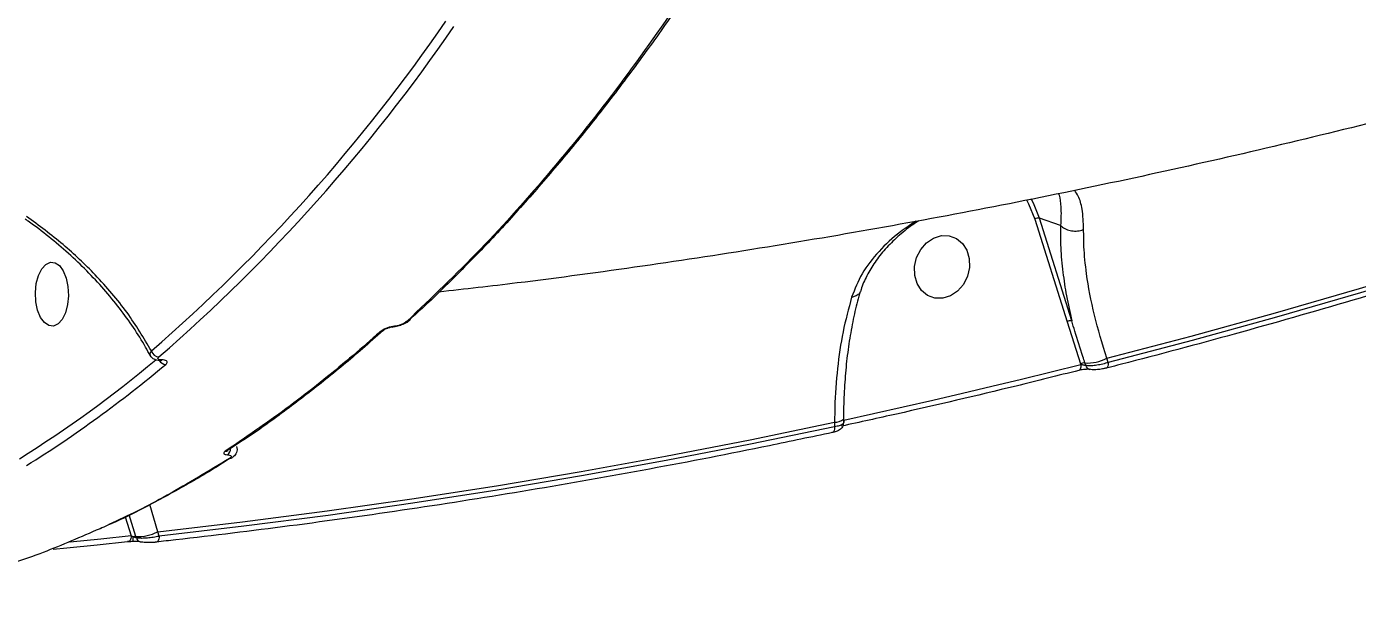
# Model space of a CAD drawing. Header units: millimetres. Extents: x -5517 to 6387, y -5295 to 6147.
# Drawn here: x 2621.5 to 2808.2, y 1077.3 to 1159 of the extents above; entities that cross this region are included whole.
import ezdxf

# ---------------------------------------------------------------- set-up
doc = ezdxf.new("R2010")
doc.units = ezdxf.units.MM
for name, color, linetype in [('DIKOM_ОБЪЕКТ', 7, 'Continuous'), ('DIKOM_РАЗМЕР_ЗОНА', 7, 'Continuous'), ('DIKOM_РАЗМЕР_ОБЪЕКТА', 7, 'Continuous')]:
    doc.layers.add(name, color=color, linetype=linetype)
doc.styles.add('style1', font='arial.ttf', dxfattribs={"width": 0.8})
doc.dimstyles.new('1-50', dxfattribs={"dimtxt": 300, "dimasz": 200, "dimexe": 100, "dimexo": 0, "dimgap": 100, "dimtad": 1, "dimtxsty": 'style1', "dimcen": 200, "dimclrd": 7, "dimclre": 7, "dimclrt": 7, "dimadec": 1, "dimazin": 2, "dimtfac": 1, "dimtmove": 0, "dimatfit": 2, "dimfxl": 0, "dimlwd": 25, "dimlwe": 18, "dimarcsym": 0})

# ---------------------------------------------------------------- blocks, each defined once
blk = doc.blocks.new('*D0')
at = {"layer": 'Defpoints', "color": 0, "transparency": 16777216}
for p in [(3079.07, 4135.26), (-4405.35, -2652.69), (-1397.56, -2652.69)]:
    blk.add_point(p, dxfattribs=at)
at = {"layer": 'DIKOM_РАЗМЕР_ОБЪЕКТА', "color": 7, "lineweight": 18, "transparency": 16777216}
for p, q in [((3079.07, 4135.26), (-4505.35, 4135.26)), ((-1397.56, -2652.69), (-4505.35, -2652.69))]:
    blk.add_line(p, q, dxfattribs=at)
at = {"layer": 'DIKOM_РАЗМЕР_ОБЪЕКТА', "color": 7, "lineweight": 25, "transparency": 16777216}
blk.add_line((-4405.35, 3935.26), (-4405.35, -2452.69), dxfattribs=at)
at = {"layer": 'DIKOM_РАЗМЕР_ОБЪЕКТА', "color": 7, "transparency": 16777216}
for points in [[(-4438.68, 3935.26), (-4372.02, 3935.26), (-4405.35, 4135.26)], [(-4438.68, -2452.69), (-4372.02, -2452.69), (-4405.35, -2652.69)]]:
    blk.add_solid(points, dxfattribs=at)
at = {"layer": 'DIKOM_РАЗМЕР_ОБЪЕКТА', "color": 7, "transparency": 16777216, "insert": (-4658.52, 741.29), "char_height": 300, "attachment_point": 5, "rotation": 90, "style": 'style1'}
blk.add_mtext('6800', dxfattribs=at)
blk = doc.blocks.new('*D1')
at = {"layer": 'Defpoints', "color": 0, "transparency": 16777216}
for p in [(2817.72, 6146.72), (-5067.27, -4152.08), (-1897.56, -4152.08)]:
    blk.add_point(p, dxfattribs=at)
at = {"layer": 'DIKOM_РАЗМЕР_ЗОНА', "color": 7, "lineweight": 18, "transparency": 16777216}
for p, q in [((2817.72, 6146.72), (-5167.27, 6146.72)), ((-1897.56, -4152.08), (-5167.27, -4152.08))]:
    blk.add_line(p, q, dxfattribs=at)
at = {"layer": 'DIKOM_РАЗМЕР_ЗОНА', "color": 7, "lineweight": 25, "transparency": 16777216}
blk.add_line((-5067.27, 5946.72), (-5067.27, -3952.08), dxfattribs=at)
at = {"layer": 'DIKOM_РАЗМЕР_ЗОНА', "color": 7, "transparency": 16777216}
for points in [[(-5100.61, 5946.72), (-5033.94, 5946.72), (-5067.27, 6146.72)], [(-5100.61, -3952.08), (-5033.94, -3952.08), (-5067.27, -4152.08)]]:
    blk.add_solid(points, dxfattribs=at)
at = {"layer": 'DIKOM_РАЗМЕР_ЗОНА', "color": 7, "transparency": 16777216, "insert": (-5320.45, 939.42), "char_height": 300, "attachment_point": 5, "rotation": 90, "style": 'style1'}
blk.add_mtext('10200', dxfattribs=at)
blk = doc.blocks.new('*D2')
at = {"layer": 'Defpoints', "color": 0, "transparency": 16777216}
for p in [(4491.49, 3838.97), (-2445.56, 374.31), (4491.49, -4687.8)]:
    blk.add_point(p, dxfattribs=at)
at = {"layer": 'DIKOM_РАЗМЕР_ОБЪЕКТА', "color": 7, "lineweight": 18, "transparency": 16777216}
for p, q in [((4491.49, 3838.97), (4491.49, -4787.8)), ((-2445.56, 374.31), (-2445.56, -4787.8))]:
    blk.add_line(p, q, dxfattribs=at)
at = {"layer": 'DIKOM_РАЗМЕР_ОБЪЕКТА', "color": 7, "lineweight": 25, "transparency": 16777216}
blk.add_line((-2245.56, -4687.8), (4291.49, -4687.8), dxfattribs=at)
at = {"layer": 'DIKOM_РАЗМЕР_ОБЪЕКТА', "color": 7, "transparency": 16777216}
for points in [[(-2245.56, -4654.47), (-2245.56, -4721.14), (-2445.56, -4687.8)], [(4291.49, -4654.47), (4291.49, -4721.14), (4491.49, -4687.8)]]:
    blk.add_solid(points, dxfattribs=at)
at = {"layer": 'DIKOM_РАЗМЕР_ОБЪЕКТА', "color": 7, "transparency": 16777216, "insert": (1022.97, -4434.63), "char_height": 300, "attachment_point": 5, "style": 'style1'}
blk.add_mtext('6900', dxfattribs=at)
blk = doc.blocks.new('*D3')
at = {"layer": 'Defpoints', "color": 0, "transparency": 16777216}
for p in [(6386.85, 4728.17), (-4131.44, -152.69), (6386.85, -5195.35)]:
    blk.add_point(p, dxfattribs=at)
at = {"layer": 'DIKOM_РАЗМЕР_ЗОНА', "color": 7, "lineweight": 18, "transparency": 16777216}
for p, q in [((6386.85, 4728.17), (6386.85, -5295.35)), ((-4131.44, -152.69), (-4131.44, -5295.35))]:
    blk.add_line(p, q, dxfattribs=at)
at = {"layer": 'DIKOM_РАЗМЕР_ЗОНА', "color": 7, "lineweight": 25, "transparency": 16777216}
blk.add_line((-3931.44, -5195.35), (6186.85, -5195.35), dxfattribs=at)
at = {"layer": 'DIKOM_РАЗМЕР_ЗОНА', "color": 7, "transparency": 16777216}
for points in [[(-3931.44, -5162.02), (-3931.44, -5228.69), (-4131.44, -5195.35)], [(6186.85, -5162.02), (6186.85, -5228.69), (6386.85, -5195.35)]]:
    blk.add_solid(points, dxfattribs=at)
at = {"layer": 'DIKOM_РАЗМЕР_ЗОНА', "color": 7, "transparency": 16777216, "insert": (1127.71, -4942.18), "char_height": 300, "attachment_point": 5, "style": 'style1'}
blk.add_mtext('10500', dxfattribs=at)

msp = doc.modelspace()

# ---------------------------------------------------------------- linework, layer by layer
at = {"layer": 'DIKOM_ОБЪЕКТ', "color": 7, "linetype": 'Continuous', "lineweight": 15}
for p, q in [((2762.957, 1131.981), (2767.478, 1117.565)), ((2766.563, 1131.093), (2763.618, 1132.101)), ((2768.139, 1117.686), (2763.618, 1132.101)), ((2675.352, 1117.821), (2675.386, 1117.854)), ((2767.478, 1117.565), (2769.374, 1111.646)), ((2640.306, 1112.118), (2640.238, 1112.118)), ((2640.512, 1112.201), (2640.444, 1112.201)), ((2769.374, 1111.646), (2769.412, 1111.525)), ((2770.101, 1111.414), (2769.987, 1111.778)), ((2773.242, 1111.837), (2773.053, 1112.439)), ((2736.155, 1104.201), (2736.161, 1105.681)), ((2734.874, 1103.459), (2734.875, 1102.81)), ((2736.106, 1103.898), (2736.105, 1103.881)), ((2736.106, 1103.898), (2736.107, 1103.324)), ((2736.156, 1103.701), (2736.107, 1103.678)), ((2736.156, 1103.701), (2736.155, 1104.201)), ((2636.871, 1087.416), (2635.923, 1090.436)), ((2639.937, 1088.077), (2638.818, 1091.909)), ((2632.03, 1088.59), (2631.561, 1088.368)), ((2635.337, 1090.158), (2636.189, 1087.503)), ((2636.936, 1087.211), (2636.871, 1087.416)), ((2640.133, 1087.452), (2639.937, 1088.077))]:
    msp.add_line(p, q, dxfattribs=at)
at = {"layer": 'DIKOM_ОБЪЕКТ', "color": 7, "linetype": 'Continuous', "lineweight": 15, "flags": 128}
for points in [[(2773.053, 1112.439), (2784.892, 1115.554), (2796.713, 1118.82), (2808.514, 1122.238), (2820.294, 1125.807), (2832.052, 1129.527), (2843.785, 1133.397), (2855.493, 1137.416), (2867.173, 1141.585)], [(2867.175, 1140.924), (2855.517, 1136.765), (2843.833, 1132.755), (2832.123, 1128.893), (2820.389, 1125.181), (2808.632, 1121.619), (2796.854, 1118.207), (2785.057, 1114.946), (2773.242, 1111.837)], [(2761.791, 1134.679), (2762.093, 1134.107), (2762.957, 1131.981)], [(2763.618, 1132.101), (2762.782, 1134.185), (2762.451, 1134.82)], [(2753.769, 1126.438), (2753.795, 1125.187), (2753.509, 1123.941), (2752.935, 1122.802), (2752.118, 1121.861), (2751.125, 1121.195), (2750.036, 1120.858), (2748.94, 1120.877), (2747.926, 1121.251), (2747.074, 1121.948), (2746.456, 1122.914), (2746.12, 1124.069), (2746.093, 1125.32), (2746.379, 1126.566), (2746.954, 1127.705), (2747.77, 1128.646), (2748.763, 1129.312), (2749.852, 1129.649), (2750.948, 1129.63), (2751.963, 1129.256), (2752.814, 1128.559), (2753.433, 1127.593), (2753.769, 1126.438)], [(2627.088, 1123.684), (2627.333, 1122.495), (2627.396, 1121.22), (2627.271, 1119.962), (2626.969, 1118.824), (2626.514, 1117.897), (2625.943, 1117.256), (2625.301, 1116.954), (2624.643, 1117.015), (2624.019, 1117.434), (2623.482, 1118.177), (2623.074, 1119.184), (2622.829, 1120.373), (2622.766, 1121.648), (2622.891, 1122.906), (2623.193, 1124.044), (2623.648, 1124.971), (2624.22, 1125.612), (2624.861, 1125.914), (2625.52, 1125.853), (2626.143, 1125.434), (2626.681, 1124.691), (2627.088, 1123.684)], [(2769.412, 1111.525), (2765.261, 1110.481), (2761.108, 1109.456), (2756.954, 1108.45), (2752.798, 1107.463), (2748.64, 1106.494), (2744.48, 1105.545), (2740.319, 1104.614), (2736.156, 1103.701)], [(2769.412, 1111.525), (2769.422, 1111.345), (2769.413, 1111.177), (2769.385, 1111.029), (2769.34, 1110.906), (2769.279, 1110.812), (2769.204, 1110.75), (2769.151, 1110.729)], [(2772.983, 1111.042), (2772.952, 1111.036), (2772.859, 1111.044)], [(2773.242, 1111.837), (2773.252, 1111.658), (2773.244, 1111.491), (2773.217, 1111.344), (2773.172, 1111.22), (2773.112, 1111.126), (2773.037, 1111.064), (2772.983, 1111.042)], [(2639.937, 1088.077), (2651.817, 1089.462), (2663.696, 1091.002), (2675.574, 1092.695), (2687.447, 1094.541), (2699.316, 1096.541), (2711.177, 1098.694), (2723.031, 1101), (2734.874, 1103.459)], [(2736.156, 1103.701), (2736.161, 1103.52), (2736.156, 1103.422)], [(2734.875, 1102.81), (2723.056, 1100.357), (2711.227, 1098.056), (2699.39, 1095.907), (2687.546, 1093.911), (2675.696, 1092.067), (2663.843, 1090.375), (2651.989, 1088.837), (2640.133, 1087.452)], [(2734.875, 1102.81), (2734.88, 1102.63), (2734.866, 1102.462), (2734.833, 1102.313), (2734.784, 1102.189), (2734.72, 1102.093), (2734.642, 1102.031), (2734.578, 1102.006)], [(2625.237, 1085.627), (2627.156, 1085.814), (2631.424, 1086.242), (2635.691, 1086.691)], [(2636.189, 1087.503), (2631.925, 1087.055), (2627.661, 1086.627), (2627.582, 1086.619)], [(2636.189, 1087.503), (2636.178, 1087.319), (2636.149, 1087.148), (2636.103, 1086.997), (2636.041, 1086.871), (2635.966, 1086.774), (2635.881, 1086.71), (2635.788, 1086.682), (2635.691, 1086.691)], [(2636.443, 1086.722), (2636.442, 1086.722), (2636.432, 1086.736)], [(2637.463, 1086.667), (2637.549, 1086.657), (2637.667, 1086.663)], [(2640.133, 1087.452), (2640.123, 1087.269), (2640.094, 1087.099), (2640.048, 1086.948), (2639.987, 1086.822), (2639.913, 1086.725), (2639.828, 1086.661), (2639.736, 1086.632), (2639.64, 1086.64)]]:
    msp.add_lwpolyline(points, dxfattribs=at)
at = {"layer": 'DIKOM_ОБЪЕКТ', "color": 7, "linetype": 'Continuous', "lineweight": 15}
for centre, radius, start, end in [((2478.535, 1298.204), 244.73, 310.98449, 325.54497), ((2479.228, 1297.762), 245.268, 310.9844, 325.54507), ((2763.463, 1131.083), 1.031, 81.31407, 119.37334), ((2672.859, 1117.007), 0.199, 276.57764, 327.51366), ((2674.916, 1118.312), 0.656, 269.30185, 311.61947), ((2767.983, 1116.668), 1.03, 81.31001, 119.37741), ((2671.085, 1116.782), 0.656, 269.18967, 313.0071), ((2640.165, 1113.776), 1.166, 195.6687, 266.22914), ((2529.019, 1244.541), 172.486, 302.03776, 309.89013), ((2529.699, 1244.11), 173.105, 302.04004, 310.03614), ((2641.111, 1112.694), 1.121, 210.82, 267.0045), ((2640.23, 1112.433), 0.316, 272.1041, 312.57542), ((2640.299, 1112.432), 0.315, 271.28386, 312.62715), ((2769.912, 1110.638), 1.143, 86.24371, 118.09869), ((2770.362, 1117.479), 5.713, 266.2366, 298.10198), ((2770.822, 1111.59), 0.743, 193.7582, 258.53648), ((2735, 1105.094), 1.64, 265.58863, 312.32613), ((2649.094, 1099.78), 1.085, 303.88251, 0.40192), ((2649.404, 1100.063), 0.688, 270.08201, 304.49291), ((2649.993, 1099.066), 0.686, 270.15718, 305.64562), ((2634.32, 1087.177), 2.17, 347.89382, 5.1472), ((2636.782, 1086.467), 0.953, 84.60782, 108.32959), ((2637.246, 1093.117), 5.713, 266.23828, 298.10136), ((2637.635, 1087.362), 0.715, 192.19129, 256.07633)]:
    msp.add_arc(centre, radius, start, end, dxfattribs=at)
for points, knots in [([(3088.312, 1259.446), (3086.211, 1258.221), (3078.779, 1253.887), (3065.91, 1246.667), (3049.678, 1237.871), (3033.328, 1229.372), (3016.873, 1221.163), (3000.314, 1213.248), (2983.659, 1205.629), (2966.91, 1198.309), (2950.074, 1191.288), (2933.156, 1184.57), (2916.159, 1178.154), (2899.09, 1172.044), (2881.952, 1166.24), (2864.752, 1160.745), (2847.493, 1155.558), (2830.181, 1150.682), (2812.821, 1146.117), (2795.417, 1141.864), (2777.975, 1137.925), (2760.499, 1134.299), (2742.994, 1130.989), (2725.466, 1127.991), (2707.918, 1125.321), (2692.553, 1123.218), (2683.028, 1122.136), (2679.367, 1121.72)], [0, 0, 0, 0, 0.0165874, 0.0586667, 0.1007239, 0.1427436, 0.1847251, 0.2266672, 0.2685691, 0.3104303, 0.3522497, 0.3940271, 0.4357615, 0.4774528, 0.5191001, 0.5607035, 0.6022627, 0.6437776, 0.6852476, 0.7266731, 0.7680544, 0.8093911, 0.850684, 0.8919334, 0.9331395, 0.9743031, 1, 1, 1, 1]), ([(2713.962, 1163.842), (2710.912, 1159.452), (2704.811, 1150.672), (2695.184, 1138.683), (2685.248, 1127.514), (2678.355, 1120.942), (2674.908, 1117.656)], [0, 0, 0, 0, 0.2485955, 0.4971898, 0.7485952, 1, 1, 1, 1]), ([(2714.439, 1164.154), (2713.934, 1163.393), (2711.86, 1160.268), (2708.115, 1155.034), (2703.206, 1148.46), (2698.196, 1142.161), (2693.098, 1136.123), (2687.915, 1130.352), (2682.648, 1124.877), (2678.452, 1120.728), (2675.989, 1118.505), (2675.332, 1117.913)], [0, 0, 0, 0, 0.0418658, 0.1717847, 0.3018209, 0.4319457, 0.5621285, 0.6923378, 0.8225326, 0.95268, 1, 1, 1, 1]), ([(2867.009, 1140.158), (2864.117, 1139.115), (2855.731, 1136.092), (2841.81, 1131.315), (2825.232, 1125.926), (2808.607, 1120.84), (2792.232, 1116.139), (2780.348, 1112.94), (2774.025, 1111.31), (2772.983, 1111.042)], [0, 0, 0, 0, 0.0930105, 0.2696656, 0.4463207, 0.6229749, 0.7996283, 0.9669837, 1, 1, 1, 1]), ([(2766.274, 1135.551), (2766.305, 1135.476), (2766.507, 1134.996), (2766.654, 1133.598), (2766.646, 1132.067), (2766.567, 1131.091), (2766.567, 1131.09)], [0, 0, 0, 0, 0.077349, 0.4957348, 0.9997433, 1, 1, 1, 1]), ([(2769.812, 1130.507), (2769.768, 1131.503), (2769.689, 1133.316), (2769.2, 1135.052), (2768.734, 1135.755), (2768.556, 1136.024)], [0, 0, 0, 0, 0.4291788, 0.7816443, 1, 1, 1, 1]), ([(2638.857, 1112.79), (2638.65, 1113.194), (2637.971, 1114.519), (2636.545, 1116.754), (2634.601, 1119.472), (2632.407, 1122.134), (2630.009, 1124.707), (2627.427, 1127.172), (2624.671, 1129.49), (2622.634, 1131.082), (2621.484, 1131.848), (2621.348, 1131.939)], [0, 0, 0, 0, 0.0580745, 0.1906336, 0.3234518, 0.4565305, 0.5895531, 0.7209867, 0.8519153, 0.9823809, 1, 1, 1, 1]), ([(2639.042, 1113.461), (2637.967, 1115.267), (2635.786, 1118.931), (2631.486, 1123.95), (2626.723, 1128.512), (2623.255, 1131.057), (2621.5, 1132.343)], [0, 0, 0, 0, 0.2625643, 0.5326632, 0.7636476, 1, 1, 1, 1]), ([(2746.277, 1131.663), (2745.539, 1131.183), (2743.611, 1129.927), (2741.029, 1127.473), (2738.602, 1124.409), (2737.704, 1122.124), (2737.266, 1121.011)], [0, 0, 0, 0, 0.1737612, 0.4541646, 0.7342066, 1, 1, 1, 1]), ([(2746.705, 1131.744), (2746.387, 1131.537), (2745.324, 1130.846), (2743.725, 1129.523), (2741.962, 1127.808), (2740.503, 1125.965), (2739.388, 1124.053), (2738.726, 1122.635), (2738.544, 1121.872), (2738.519, 1121.766)], [0, 0, 0, 0, 0.0787835, 0.2636576, 0.4485823, 0.6253696, 0.8016101, 0.9725351, 1, 1, 1, 1]), ([(2766.563, 1131.093), (2766.556, 1130.057), (2766.543, 1127.973), (2766.857, 1124.623), (2767.368, 1121.195), (2767.881, 1118.859), (2768.139, 1117.686)], [0, 0, 0, 0, 0.2595408, 0.5218391, 0.7598812, 1, 1, 1, 1]), ([(2766.567, 1131.09), (2766.566, 1131.091), (2766.565, 1131.092), (2766.563, 1131.093), (2766.563, 1131.093)], [0, 0, 0, 0, 0.6201857, 1, 1, 1, 1]), ([(2766.567, 1131.09), (2766.753, 1130.931), (2767.125, 1130.612), (2767.911, 1130.338), (2768.757, 1130.257), (2769.356, 1130.354), (2769.692, 1130.461), (2769.77, 1130.491), (2769.812, 1130.507)], [0, 0, 0, 0, 0.2316183, 0.4632338, 0.6948482, 0.9264725, 0.9610252, 1, 1, 1, 1]), ([(2773.053, 1112.439), (2772.436, 1114.475), (2771.185, 1118.606), (2770.225, 1123.817), (2769.823, 1127.766), (2769.815, 1129.713), (2769.812, 1130.507)], [0, 0, 0, 0, 0.307258, 0.623318, 0.8463534, 1, 1, 1, 1]), ([(2737.266, 1121.011), (2736.835, 1119.413), (2735.987, 1116.276), (2735.221, 1111.022), (2734.91, 1106.715), (2734.882, 1104.143), (2734.874, 1103.459)], [0, 0, 0, 0, 0.3028909, 0.5944614, 0.8920281, 1, 1, 1, 1]), ([(2738.476, 1121.777), (2738.408, 1121.563), (2738.06, 1120.468), (2737.554, 1118.289), (2736.973, 1115.25), (2736.538, 1112.023), (2736.257, 1108.656), (2736.128, 1105.927), (2736.143, 1104.314), (2736.147, 1103.883)], [0, 0, 0, 0, 0.0423934, 0.2174249, 0.3944806, 0.5732553, 0.7533055, 0.9340837, 1, 1, 1, 1]), ([(2738.442, 1121.779), (2738.442, 1121.775), (2738.435, 1121.609), (2738.171, 1121.347), (2737.767, 1121.122), (2737.43, 1121.038), (2737.305, 1121.017), (2737.266, 1121.011)], [0, 0, 0, 0, 0.0092742, 0.3999999, 0.7907877, 0.9354469, 1, 1, 1, 1]), ([(2673.026, 1116.901), (2672.861, 1116.878), (2672.532, 1116.834), (2672.002, 1116.667), (2671.503, 1116.44), (2671.211, 1116.245), (2671.089, 1116.138), (2671.076, 1116.126)], [0, 0, 0, 0, 0.2147777, 0.4259266, 0.6817169, 0.9641354, 1, 1, 1, 1]), ([(2672.881, 1116.809), (2672.875, 1116.809), (2672.815, 1116.806), (2672.657, 1116.781), (2672.41, 1116.724), (2672.118, 1116.628), (2671.82, 1116.496), (2671.601, 1116.36), (2671.547, 1116.312), (2671.527, 1116.295)], [0, 0, 0, 0, 0.0136787, 0.1262351, 0.2554905, 0.4195617, 0.6225467, 0.8622897, 1, 1, 1, 1]), ([(2673.775, 1116.984), (2673.775, 1116.984), (2673.544, 1116.895), (2673.217, 1116.826), (2672.937, 1116.823), (2672.889, 1116.822)], [0, 0, 0, 0, 0.0033649, 0.8299847, 1, 1, 1, 1]), ([(2674.908, 1117.656), (2674.768, 1117.546), (2674.519, 1117.353), (2673.999, 1117.121), (2673.496, 1116.963), (2673.184, 1116.922), (2673.026, 1116.901)], [0, 0, 0, 0, 0.3292243, 0.579773, 0.7886179, 1, 1, 1, 1]), ([(2675.346, 1117.829), (2675.308, 1117.791), (2675.084, 1117.567), (2674.578, 1117.27), (2674.023, 1117.072), (2673.775, 1116.984)], [0, 0, 0, 0, 0.1006214, 0.5989877, 1, 1, 1, 1]), ([(2769.987, 1111.778), (2769.893, 1112.076), (2769.426, 1113.563), (2768.798, 1115.528), (2768.288, 1117.199), (2768.139, 1117.686)], [0, 0, 0, 0, 0.1504195, 0.7521213, 1, 1, 1, 1]), ([(2671.076, 1116.126), (2670.764, 1115.848), (2669.204, 1114.454), (2664.867, 1110.717), (2657.989, 1105.215), (2652.268, 1101.323), (2649.405, 1099.375)], [0, 0, 0, 0, 0.0441423, 0.2207205, 0.6100143, 1, 1, 1, 1]), ([(2671.509, 1116.328), (2670.562, 1115.471), (2667.815, 1112.983), (2663.197, 1109.181), (2657.668, 1104.931), (2653.191, 1101.716), (2650.542, 1100.018), (2649.772, 1099.524)], [0, 0, 0, 0, 0.133935, 0.3886773, 0.6427534, 0.8960617, 1, 1, 1, 1]), ([(2639.042, 1113.461), (2638.98, 1113.368), (2638.842, 1113.161), (2638.799, 1112.931), (2638.879, 1112.833), (2638.896, 1112.812)], [0, 0, 0, 0, 0.3888033, 0.8707382, 1, 1, 1, 1]), ([(2640.241, 1112.123), (2640.201, 1112.122), (2639.947, 1112.113), (2639.555, 1112.196), (2639.104, 1112.446), (2638.954, 1112.7), (2638.896, 1112.796)], [0, 0, 0, 0, 0.0733932, 0.4670942, 0.79781, 1, 1, 1, 1]), ([(2640.444, 1112.201), (2640.357, 1112.205), (2640.182, 1112.213), (2640.015, 1112.28), (2639.942, 1112.378), (2639.968, 1112.494), (2640.051, 1112.575), (2640.088, 1112.612)], [0, 0, 0, 0, 0.203958, 0.4079932, 0.6135455, 0.8265339, 1, 1, 1, 1]), ([(2640.478, 1112.105), (2640.48, 1112.105), (2640.484, 1112.104), (2640.426, 1112.115), (2640.346, 1112.117), (2640.306, 1112.118)], [0, 0, 0, 0, 0.180907, 0.5969727, 1, 1, 1, 1]), ([(2641.052, 1111.574), (2641.11, 1111.63), (2641.238, 1111.754), (2641.275, 1111.931), (2641.162, 1112.08), (2640.908, 1112.181), (2640.644, 1112.194), (2640.512, 1112.201)], [0, 0, 0, 0, 0.1741823, 0.3895897, 0.5958066, 0.7979019, 1, 1, 1, 1]), ([(2769.15, 1110.729), (2766.213, 1109.993), (2757.696, 1107.858), (2746.598, 1105.255), (2738.432, 1103.462), (2735.861, 1102.898)], [0, 0, 0, 0, 0.2651039, 0.7685975, 1, 1, 1, 1]), ([(2770.662, 1110.864), (2770.64, 1110.867), (2770.589, 1110.875), (2770.418, 1110.884), (2770.151, 1110.88), (2769.792, 1110.849), (2769.431, 1110.796), (2769.237, 1110.748), (2769.156, 1110.728)], [0, 0, 0, 0, 0.0946851, 0.2247347, 0.4027336, 0.6068623, 0.8351203, 1, 1, 1, 1]), ([(2770.101, 1111.414), (2770.061, 1111.42), (2769.979, 1111.433), (2769.808, 1111.46), (2769.626, 1111.49), (2769.493, 1111.511), (2769.425, 1111.523), (2769.412, 1111.525)], [0, 0, 0, 0, 0.2178866, 0.4435531, 0.6835774, 0.9397471, 1, 1, 1, 1]), ([(2773.242, 1111.837), (2773.187, 1111.818), (2772.892, 1111.717), (2772.295, 1111.557), (2771.47, 1111.416), (2770.688, 1111.356), (2770.297, 1111.395), (2770.101, 1111.414)], [0, 0, 0, 0, 0.0547699, 0.2943912, 0.5301317, 0.7646677, 1, 1, 1, 1]), ([(2772.885, 1111.028), (2772.741, 1110.992), (2772.379, 1110.903), (2771.705, 1110.831), (2771.095, 1110.803), (2770.786, 1110.86), (2770.677, 1110.88)], [0, 0, 0, 0, 0.2004016, 0.5017246, 0.825447, 1, 1, 1, 1]), ([(2736.088, 1103.324), (2736.092, 1103.261), (2736.105, 1103.077), (2735.988, 1102.803), (2735.797, 1102.544), (2735.543, 1102.342), (2735.184, 1102.166), (2734.831, 1102.056), (2734.55, 1102.002), (2734.503, 1101.993)], [0, 0, 0, 0, 0.074553, 0.2168709, 0.3435014, 0.4767547, 0.6515761, 0.9419811, 1, 1, 1, 1]), ([(2736.097, 1103.324), (2736.1, 1103.32), (2736.147, 1103.26), (2735.968, 1103.129), (2735.565, 1102.952), (2735.105, 1102.858), (2734.875, 1102.81)], [0, 0, 0, 0, 0.0252793, 0.34984, 0.6750749, 1, 1, 1, 1]), ([(2734.577, 1102.006), (2731.63, 1101.384), (2723.085, 1099.58), (2708.925, 1096.828), (2692.098, 1093.852), (2675.258, 1091.188), (2658.707, 1088.874), (2646.865, 1087.425), (2640.64, 1086.733), (2639.736, 1086.632)], [0, 0, 0, 0, 0.0934423, 0.2709071, 0.4483732, 0.6258382, 0.8033027, 0.9714252, 1, 1, 1, 1]), ([(2650.962, 1100.032), (2650.965, 1100.027), (2651.046, 1099.904), (2651.069, 1099.593), (2651.003, 1099.196), (2650.809, 1098.868), (2650.595, 1098.641), (2650.424, 1098.54), (2650.351, 1098.498)], [0, 0, 0, 0, 0.0077673, 0.2318925, 0.4442419, 0.6365388, 0.8457281, 1, 1, 1, 1]), ([(2649.995, 1098.38), (2647.083, 1096.615), (2641.26, 1093.086), (2635, 1089.812), (2631.649, 1088.43), (2631.282, 1088.278)], [0, 0, 0, 0, 0.4710157, 0.942033, 1, 1, 1, 1]), ([(2650.097, 1098.406), (2649.572, 1098.063), (2647.161, 1096.491), (2642.812, 1093.998), (2637.666, 1091.215), (2634.404, 1089.702), (2633.08, 1089.088)], [0, 0, 0, 0, 0.094074, 0.4315598, 0.7692078, 1, 1, 1, 1]), ([(2649.405, 1099.375), (2649.38, 1099.358), (2649.27, 1099.282), (2649.164, 1099.155), (2649.188, 1099.018), (2649.359, 1098.917), (2649.586, 1098.892), (2649.699, 1098.879)], [0, 0, 0, 0, 0.073323, 0.3225375, 0.5550403, 0.7773547, 1, 1, 1, 1]), ([(2649.699, 1098.879), (2649.814, 1098.866), (2650.043, 1098.841), (2650.216, 1098.739), (2650.242, 1098.602), (2650.134, 1098.474), (2650.021, 1098.398), (2649.995, 1098.38)], [0, 0, 0, 0, 0.2210725, 0.4418281, 0.6745046, 0.9251159, 1, 1, 1, 1]), ([(2649.784, 1099.488), (2649.779, 1099.485), (2649.77, 1099.48), (2649.775, 1099.483), (2649.777, 1099.485)], [0, 0, 0, 0, 0.5437444, 1, 1, 1, 1]), ([(2631.282, 1088.278), (2628.65, 1087.129), (2623.019, 1084.671), (2617.319, 1082.915), (2614.283, 1081.98)], [0, 0, 0, 0, 0.4674652, 1, 1, 1, 1]), ([(2635.691, 1086.691), (2635.757, 1086.697), (2635.986, 1086.72), (2636.247, 1086.729), (2636.432, 1086.736)], [0, 0, 0, 0, 0.2879658, 1, 1, 1, 1]), ([(2636.482, 1087.372), (2636.409, 1087.403), (2636.306, 1087.448), (2636.216, 1087.49), (2636.189, 1087.503)], [0, 0, 0, 0, 0.7053927, 1, 1, 1, 1]), ([(2637.463, 1086.666), (2637.447, 1086.669), (2637.397, 1086.679), (2637.213, 1086.701), (2636.918, 1086.72), (2636.634, 1086.726), (2636.472, 1086.722), (2636.443, 1086.721)], [0, 0, 0, 0, 0.1017217, 0.3120226, 0.5952208, 0.9275556, 1, 1, 1, 1]), ([(2636.936, 1087.211), (2636.903, 1087.219), (2636.863, 1087.23), (2636.762, 1087.263), (2636.642, 1087.306), (2636.534, 1087.35), (2636.482, 1087.372)], [0, 0, 0, 0, 0.2618286, 0.3209781, 0.6715848, 1, 1, 1, 1]), ([(2640.133, 1087.452), (2640.056, 1087.433), (2639.733, 1087.353), (2639.103, 1087.239), (2638.28, 1087.156), (2637.511, 1087.139), (2637.128, 1087.187), (2636.936, 1087.211)], [0, 0, 0, 0, 0.0748836, 0.3151557, 0.5451257, 0.7714876, 1, 1, 1, 1]), ([(2637.667, 1086.663), (2637.784, 1086.645), (2638.017, 1086.61), (2638.491, 1086.588), (2638.999, 1086.591), (2639.39, 1086.614), (2639.592, 1086.635), (2639.64, 1086.64)], [0, 0, 0, 0, 0.2249535, 0.4495892, 0.6803341, 0.9238342, 1, 1, 1, 1])]:
    msp.add_open_spline(points, degree=3, knots=knots, dxfattribs=at)

# ---------------------------------------------------------------- dimensions: what is measured, and where the dimension line sits
at = {"layer": 'DIKOM_РАЗМЕР_ЗОНА'}
dim = msp.add_linear_dim(base=(-5067.273, -4152.084), p1=(2817.721, 6146.719), p2=(-1897.558, -4152.084), angle=90, text='10200', dimstyle='1-50', dxfattribs=at)
dim.commit()
dim.dimension.update_dxf_attribs({"geometry": '*D1', "text_midpoint": (-5067.273, 939.42), "dimtype": 160})
dim = msp.add_linear_dim(base=(6386.855, -5195.352), p1=(-4131.439, -152.689), p2=(6386.855, 4728.173), text='10500', dimstyle='1-50', dxfattribs=at)
dim.commit()
dim.dimension.update_dxf_attribs({"geometry": '*D3', "text_midpoint": (1127.708, -5195.352), "dimtype": 160})
at = {"layer": 'DIKOM_РАЗМЕР_ОБЪЕКТА'}
dim = msp.add_linear_dim(base=(-4405.349, -2652.689), p1=(3079.071, 4135.263), p2=(-1397.558, -2652.689), angle=90, text='6800', dimstyle='1-50', dxfattribs=at)
dim.commit()
dim.dimension.update_dxf_attribs({"geometry": '*D0', "text_midpoint": (-4405.349, 741.287), "dimtype": 160})
dim = msp.add_linear_dim(base=(4491.49, -4687.804), p1=(-2445.558, 374.311), p2=(4491.49, 3838.967), text='6900', dimstyle='1-50', dxfattribs=at)
dim.commit()
dim.dimension.update_dxf_attribs({"geometry": '*D2', "text_midpoint": (1022.966, -4687.804), "dimtype": 160})

doc.saveas('drawing.dxf')
